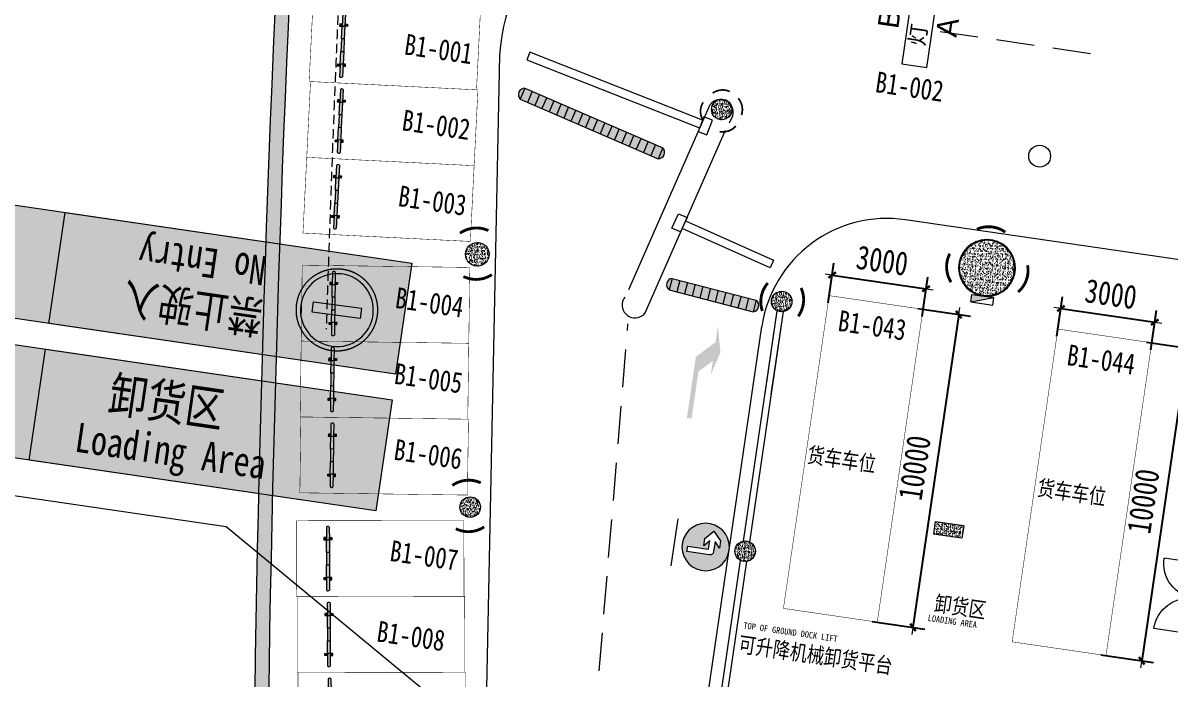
# Model space of a CAD drawing. Header units: inches. Extents: x -414268 to 632271, y -366004 to 318730.
# Drawn here: x 490944 to 527222, y 107159 to 127915 of the extents above; entities that cross this region are included whole.
import ezdxf
from ezdxf.enums import TextEntityAlignment as Align

# ---------------------------------------------------------------- set-up
doc = ezdxf.new("R2010")
doc.units = ezdxf.units.IN
doc.header["$LTSCALE"] = 1200
doc.header["$MEASUREMENT"] = 0
for name, pattern in [('DASHED', [19.049999999999997, 12.7, -6.35]), ('DASHEDX2', [1.5, 1, -0.5]), ('HIDDEN', [0.375, 0.25, -0.125])]:
    doc.linetypes.add(name, pattern=pattern)
doc.layers.get('0').update_dxf_attribs({"linetype": 'CONTINUOUS', "lineweight": 0})
doc.layers.get('DEFPOINTS').update_dxf_attribs({"linetype": 'CONTINUOUS', "lineweight": 0})
for name, color, linetype, lineweight in [('0--2012.9.12增加', 11, 'CONTINUOUS', 0), ('0--PAI--', 7, 'CONTINUOUS', 0), ('0--PAI--BLACK', 7, 'CONTINUOUS', 0), ('0--PAI--BLUE', 5, 'CONTINUOUS', 0), ('0--PAI--HUANG', 40, 'CONTINUOUS', 0), ('0--PAI--RED', 1, 'CONTINUOUS', 0), ('0--尺寸', 3, 'CONTINUOUS', 0), ('0--弧型立面标', 7, 'CONTINUOUS', 0), ('0--挡车架', 7, 'CONTINUOUS', 0), ('0--灯箱字(黄底黑字)', 7, 'CONTINUOUS', 0), ('0--灯箱编号', 3, 'CONTINUOUS', 0), ('0--路缘线', 1, 'CONTINUOUS', 0), ('0--转弯箭头', 7, 'CONTINUOUS', 0), ('0－－车位', 4, 'CONTINUOUS', 0), ('0－－车位号码', 7, 'CONTINUOUS', 0), ('7', 7, 'CONTINUOUS', 0), ('COL-GRID-UG-2$0$A-ANNO-DIM', 7, 'CONTINUOUS', 0), ('COL-GRID-UG-2$0$A-CORE-PAR', 7, 'CONTINUOUS', 0), ('COL-GRID-UG-2$0$A-MTRL-HTC', 7, 'CONTINUOUS', 0), ('COL-GRID-UG-2$0$STR-COMP-0', 7, 'CONTINUOUS', 0), ('COL-GRID-UG-2$0$STR-COMP-4', 7, 'CONTINUOUS', 0), ('COLUMN', 7, 'CONTINUOUS', 0), ('EN-TEXT', 7, 'CONTINUOUS', 0), ('HATCH', 7, 'CONTINUOUS', 0), ('HY消火栓', 7, 'CONTINUOUS', 0), ('PUB_TEXT', 7, 'CONTINUOUS', 0), ('WALL', 7, 'CONTINUOUS', 0), ('WINDOW', 7, 'CONTINUOUS', 0), ('WINDOW_TEXT', 7, 'CONTINUOUS', 0)]:
    doc.layers.add(name, color=color, linetype=linetype, lineweight=lineweight)
doc.layers.add('0--灯箱--字', color=7, linetype='CONTINUOUS', lineweight=0, true_color=0xf7f7f7)
doc.styles.add('-宋体', font='', dxfattribs={"width": 0.8})
doc.styles.add('-黑体', font='simhei.ttf', dxfattribs={"width": 0.8})
doc.styles.add('COL-GRID-UG-1_8A_200701112', font='romans.shx', dxfattribs={"width": 0.85})
doc.styles.add('SIMPLEX', font='SIMPLEX.SHX')
doc.styles.add('方正大黑', font='', dxfattribs={"width": 0.8})
doc.styles.get('-宋体').set_extended_font_data('SimSun')
doc.styles.get('方正大黑').set_extended_font_data('FZDaHei-B02S')
doc.dimstyles.new('DIMN150', dxfattribs={"dimscale": 1.5, "dimtxt": 250, "dimasz": 1, "dimexe": 250, "dimexo": 300, "dimgap": 150, "dimtad": 1, "dimdec": 0, "dimzin": 0, "dimdsep": 46, "dimtxsty": 'COL-GRID-UG-1_8A_200701112', "dimblk": '_DIMX', "dimcen": 0.09, "dimdle": 0.375, "dimclrd": 1, "dimclre": 1, "dimclrt": 7, "dimadec": 0, "dimazin": 0, "dimtfac": 1, "dimtdec": 0, "dimtix": 1, "dimtmove": 0, "dimatfit": 3, "dimldrblk": '_DIMX', "dimfxl": 250, "dimtolj": 1, "dimtzin": 0, "dimarcsym": 0})

# ---------------------------------------------------------------- blocks, each defined once
blk = doc.blocks.new('COL-GRID-UG-2$0$_8')
at = {"layer": 'COL-GRID-UG-2$0$STR-COMP-4'}
h = blk.add_hatch(dxfattribs=at)
h.set_pattern_fill('AR-CONC', color=251, scale=0.02, angle=8.320600316395613, style=0)
h.set_pattern_definition([(50.00000000000038, (-65.0903522020077, -5.269292141296299), (0.1434520365201508, -0.01255042699651813), [0.015, -0.165]), (355.0000000000004, (-65.0903522020077, -5.269292141296299), (-0.02775026672260095, 0.1504384267400022), [0.012, -0.132]), (100.4514000000003, (-65.07839786600769, -5.270338009296299), (0.1157018763428035, 0.1378879084121915), [0.012748038, -0.1402284224]), (46.18420000000039, (-65.0903522020077, -5.2292921412963), (0.2134482097251291, -0.0331038028658023), [0.0225, -0.2475000000000001]), (96.63560000000038, (-65.07256485300769, -5.2320508026963), (0.1869325411097395, 0.1948235741800896), [0.0191220576, -0.2103426]), (351.1842000000003, (-65.0903522020077, -5.2292921412963), (0.1869323890267243, 0.1948237201850661), [0.01800000000000001, -0.1980000000000001]), (21.00000000000039, (-65.07035220200768, -5.239292141296302), (0.1193814104236928, -0.08052377813306705), [0.015, -0.165]), (326.0000000000004, (-65.07035220200768, -5.239292141296302), (0.04866306638431545, 0.1450300090093709), [0.012, -0.132]), (71.45140000000038, (-65.06040375540769, -5.2460024624963), (0.1680445257162976, 0.06450609934199153), [0.012748038, -0.1402284224]), (37.50000000000041, (-65.0903522020077, -5.269292141296299), (0.002431971063457723, 0.06657877076626231), [0, -0.1304, 0, -0.134, 0, -0.1325]), (7.500000000000348, (-65.0903522020077, -5.269292141296299), (0.05261390748842924, 0.07888234237647238), [0, -0.07640000000000001, 0, -0.1274, 0, -0.05050000000000001]), (327.5000000000003, (-65.13495220200768, -5.269292141296299), (0.1067644872344819, -0.004510974346875299), [0, -0.05000000000000002, 0, -0.156, 0, -0.207]), (317.5000000000003, (-65.15495220200769, -5.269292141296301), (0.1166372338684771, 0.02002099646646426), [0, -0.06500000000000002, 0, -0.1036, 0, -0.147])])
h.paths.add_polyline_path([(0.4500000000000597, -0.2000000000000028), (-0.4500000000000455, -0.2000000000000135), (-0.4500000000000313, 0.1999999999999922), (0.4500000000000455, 0.2000000000000028)])
at = {"layer": 'COL-GRID-UG-2$0$STR-COMP-0'}
blk.add_lwpolyline([(0.4500000000000597, -0.2000000000000028), (-0.4500000000000455, -0.2000000000000135), (-0.4500000000000313, 0.1999999999999922), (0.4500000000000455, 0.2000000000000028)], close=True, dxfattribs=at)
blk = doc.blocks.new('COL-GRID-UG-2$0$_65')
at = {"layer": 'COL-GRID-UG-2$0$STR-COMP-4'}
h = blk.add_hatch(dxfattribs=at)
h.set_pattern_fill('AR-CONC', color=251, scale=0.02000000000000003, angle=-71.45922951694362, style=0)
h.set_pattern_definition([(330.220170166661, (9.780911265253447, -53.02194924296044), (0.01310157522271839, -0.1434027500651823), [0.01500000000000002, -0.1650000000000003]), (275.2201701666611, (9.780911265253447, -53.02194924296044), (0.1431276881705953, 0.05400242977981085), [0.01200000000000002, -0.1320000000000001]), (20.67157016666113, (9.78200306402368, -53.03389947159923), (0.1562291924156083, -0.08940044134511446), [0.01274803800000002, -0.1402284224000002]), (326.4043701666611, (9.820276593525996, -53.01485199490259), (0.005293820626032765, -0.2159351186403456), [0.02250000000000003, -0.2475000000000004]), (16.85577016666115, (9.820717733939517, -53.03284658832125), (0.2249000141792535, -0.1493987403033274), [0.01912205760000002, -0.2103426000000002]), (271.4043701666612, (9.820276593525996, -53.01485199490259), (0.2249001308833271, -0.1493985647275436), [0.01800000000000001, -0.1980000000000001]), (301.2201701666611, (9.813983885486785, -53.03630897105332), (-0.05806413691702267, -0.1317746409733485), [0.01500000000000002, -0.1650000000000003]), (246.2201701666611, (9.813983885486785, -53.03630897105332), (0.1513631941852344, -0.02215809082988847), [0.01200000000000002, -0.1320000000000001]), (351.6715701666611, (9.809145200398241, -53.0472901880612), (0.0932989364987837, -0.1539328032737996), [0.01274803800000002, -0.1402284224000002]), (317.7201701666611, (9.780911265253447, -53.02194924296044), (0.06595388672758523, 0.009419767806314105), [0, -0.1304000000000001, 0, -0.1340000000000001, 0, -0.1325000000000001]), (287.720170166661, (9.780911265253447, -53.02194924296044), (0.08696608138238515, -0.03778290471883278), [0, -0.0764000000000001, 0, -0.1274000000000002, 0, -0.05050000000000007]), (247.7201701666611, (9.772997833668946, -52.97805690193655), (0.01450395159196302, -0.1058708647939462), [0, -0.05000000000000007, 0, -0.1560000000000002, 0, -0.2070000000000003]), (237.7201701666611, (9.769449209640019, -52.95837423780027), (0.04039841199479828, -0.1112342255436634), [0, -0.06500000000000007, 0, -0.1036000000000001, 0, -0.1470000000000002])])
edge = h.paths.add_edge_path()
edge.add_arc((-3.552713678800501e-15, 0), 0.325, 0, 360)
at = {"layer": 'COL-GRID-UG-2$0$STR-COMP-0'}
blk.add_circle((-3.552713678800501e-15, 0), 0.325, dxfattribs=at)
blk = doc.blocks.new('COL-GRID-UG-2$0$COL_1_8')
at = {"layer": 'COL-GRID-UG-2$0$A-MTRL-HTC'}
h = blk.add_hatch(dxfattribs=at)
h.set_pattern_fill('STEEL', color=256, scale=0.5, style=0)
h.set_pattern_definition([(315, (21.45000000000017, -21.45000000000019), (-0.04419417382415922, -0.04419417382415921), []), (315, (21.45000000000017, -21.48125000000019), (-0.04419417382415922, -0.04419417382415921), [])])
edge = h.paths.add_edge_path(flags=16)
edge.add_arc((-8.881784197001252e-16, 0), 0.8749999999999984, 0, 360)
edge = h.paths.add_edge_path()
edge.add_arc((-8.881784197001252e-16, 0), 0.8999999999999985, 0, 360)
h = blk.add_hatch(dxfattribs=at)
h.set_pattern_fill('AR-CONC', color=256, scale=0.025, style=0)
h.set_pattern_definition([(310, (21.45000000000017, -21.45000000000019), (0.1793150456501884, 0.01568803374564876), [0.01875, -0.20625]), (5.000000000000026, (21.45000000000017, -21.45000000000019), (-0.03468783340325002, -0.188048033425003), [0.015, -0.165]), (259.5486, (21.46494292000016, -21.44869266500019), (0.1446273454285054, -0.1723598855152384), [0.01593504749999999, -0.1752855279999999]), (313.8158, (21.45000000000017, -21.5000000000002), (0.2668102621564111, 0.04137975358225449), [0.02812499999999999, -0.3093749999999999]), (263.3644, (21.47223418625017, -21.4965516732502), (0.2336656763871758, -0.2435294677251105), [0.02390257199999999, -0.26292825]), (8.815800000000026, (21.45000000000017, -21.5000000000002), (0.2336654862834068, -0.2435296502313312), [0.0225, -0.2475]), (339, (21.47500000000016, -21.48750000000018), (0.1492267630296154, 0.1006547226663347), [0.01874999999999999, -0.2062499999999999]), (34, (21.47500000000016, -21.48750000000018), (0.06082883298039541, -0.1812875112617133), [0.015, -0.165]), (288.5486, (21.48743555825017, -21.4791120985002), (0.2100556571453725, -0.08063262417748812), [0.01593504749999999, -0.1752855279999999]), (322.5, (21.45000000000017, -21.45000000000019), (0.003039963829322657, -0.08322346345782788), [0, -0.163, 0, -0.1675, 0, -0.165625]), (352.5, (21.45000000000017, -21.45000000000019), (0.06576738436053713, -0.09860292797059007), [0, -0.0955, 0, -0.15925, 0, -0.063125]), (32.50000000000005, (21.39425000000017, -21.45000000000019), (0.1334556090431022, 0.005638717933594935), [0, -0.06249999999999999, 0, -0.195, 0, -0.2587499999999999]), (42.50000000000004, (21.36925000000016, -21.45000000000019), (0.1457965423355966, -0.02502624558307943), [0, -0.08124999999999999, 0, -0.1295, 0, -0.18375])])
edge = h.paths.add_edge_path()
edge.add_arc((-8.881784197001252e-16, 0), 0.8749999999999984, 0, 360)
at = {"layer": 'COL-GRID-UG-2$0$A-CORE-PAR'}
for radius in [0.8999999999999985, 0.8749999999999984]:
    blk.add_circle((-8.881784197001252e-16, 0), radius, dxfattribs=at)
blk = doc.blocks.new('_DBLK1')
for p, q in [((-0.47, 0), (-0.47, -0.47)), ((0.4699999999999999, 0), (0.4699999999999999, -0.47))]:
    blk.add_line(p, q)
for centre, start, end in [((-0.47, 0), 270, 0), ((0.4699999999999999, 0), 180, 270)]:
    blk.add_arc(centre, 0.47, start, end)
at = {"layer": 'WINDOW_TEXT', "style": 'SIMPLEX', "flags": 9}
blk.add_attdef('A', text='', height=1, dxfattribs=at).set_placement((0, 1.5), align=Align.MIDDLE)
blk = doc.blocks.new('HY')
for p, q in [((0, 0), (0.2400000000000055, -1.77635683940025e-15)), ((0, 0), (0.2400000000000038, -0.6999999999999993)), ((1.77635683940025e-15, -1.77635683940025e-15), (0, -0.6999999999999993)), ((0.240000000000002, -1.77635683940025e-15), (0.2400000000000002, -0.6999999999999993)), ((0, -0.6999999999999993), (0.2400000000000038, -0.6999999999999993))]:
    blk.add_line(p, q)
blk.add_solid([(1.77635683940025e-15, -5.329070518200751e-15), (0.2400000000000055, -1.77635683940025e-15), (0.2400000000000002, -0.6999999999999993)])
blk = doc.blocks.new('A$C6F4820FC')
at = {"layer": '0--挡车架'}
h = blk.add_hatch(color=256, dxfattribs=at)
h.paths.add_polyline_path([(2017.784217856827, 79.3952663297232, 0.3952043560108401), (2017.78421785311, 169.3952663332057), (1617.474230922457, 169.3952663332057), (1617.474230922458, 79.39526633119387), (1684.499301437642, 79.39526633119385)])
h.paths.add_polyline_path([(818.9364171714836, 169.3952663332057), (818.9364171714836, 79.39526633119385), (1216.632018534735, 79.39526633119385), (1216.632018534736, 169.3952663332057)])
h.paths.add_polyline_path([(418.094204783764, 79.39526633119385), (418.0942047837638, 169.3952663332057), (351.0691342685791, 169.3952663332057), (17.78421785310638, 169.395266333202, 0.3952043560108128), (17.78421784939219, 79.39526632972411)])
h = blk.add_hatch(color=256, dxfattribs=at)
h.paths.add_polyline_path([(1617.474230922457, 169.3952663332057), (1684.499301437642, 169.3952663332057), (1684.499301437642, 248.7905199443812), (1617.474230922457, 248.7905199443812)])
h.paths.add_polyline_path([(1638.848788944474, 209.0928931387934, -1), (1663.124743415625, 209.0928931387934, -1)], flags=16)
h.paths.add_polyline_path([(1617.474230922457, 1.272001827601343e-05), (1684.499301437642, 1.272001827601343e-05), (1684.499301437642, 79.39526633119387), (1617.474230922457, 79.39526633119384)])
h.paths.add_polyline_path([(1638.848788944473, 39.69763952560606, -1), (1663.124743415624, 39.69763952560606, -1)], flags=16)
h.paths.add_polyline_path([(351.069134268579, 248.7905199443813), (351.0691342685791, 169.3952663332057), (418.0942047837639, 169.3952663332057), (418.0942047837638, 248.7905199443812)])
h.paths.add_polyline_path([(396.7196467617473, 209.0928931387934, 1), (372.4436922905957, 209.0928931387934, 1)], flags=16)
h.paths.add_polyline_path([(418.0942047837639, 79.39526633119387), (351.0691342685791, 79.39526633119387), (351.0691342685791, 1.272001827601343e-05), (418.0942047837639, 1.272001827601343e-05)])
h.paths.add_polyline_path([(372.4436922905957, 39.69763952560606, -1), (396.7196467617473, 39.69763952560606, -1)], flags=16)
h = blk.add_hatch(color=40, dxfattribs=at)
h.paths.add_polyline_path([(1216.632018534736, 169.3952663332056), (1216.632018534735, 79.39526633119385), (1617.474230922457, 79.39526633119385), (1617.474230922457, 169.3952663332056)])
h.paths.add_polyline_path([(818.9364171714836, 79.39526633119385), (818.9364171714836, 169.3952663332057), (418.0942047837639, 169.3952663332057), (418.0942047837639, 79.39526633119385)])
for p, q in [((17.78421785310638, 169.395266333202), (418.0942047837639, 169.3952663332057)), ((17.78421784939155, 79.39526632972411), (418.0942047837639, 79.39526633119385)), ((818.9364171714838, 169.3952663332057), (1216.632018534736, 169.3952663332057)), ((818.9364171714838, 79.39526633119385), (1216.632018534735, 79.39526633119385)), ((1617.474230922457, 169.3952663332057), (2017.78421785311, 169.3952663332057)), ((1617.474230922457, 79.39526633119385), (2017.784217856827, 79.3952663297232))]:
    blk.add_line(p, q, dxfattribs=at)
for points in [[(418.0942047837639, 169.3952663332057), (351.0691342685791, 169.3952663332057), (351.0691342685791, 248.7905199443812), (418.0942047837639, 248.7905199443812)], [(418.0942047837639, 79.39526633119385), (351.0691342685791, 79.39526633119385), (351.0691342685791, 1.272001827601343e-05), (418.0942047837639, 1.272001827601343e-05)], [(1617.474230922457, 169.3952663332057), (1684.499301437642, 169.3952663332057), (1684.499301437642, 248.7905199443812), (1617.474230922457, 248.7905199443812)], [(1617.474230922457, 79.39526633119385), (1684.499301437642, 79.39526633119385), (1684.499301437642, 1.272001827601343e-05), (1617.474230922457, 1.272001827601343e-05)]]:
    blk.add_lwpolyline(points, close=True, dxfattribs=at)
at = {"layer": '0--挡车架', "color": 0}
for points in [[(818.9364171714838, 169.3952663332057), (818.9364171714838, 79.39526633119385), (418.0942047837639, 79.39526633119385), (418.0942047837639, 169.3952663332057)], [(1617.474230922457, 169.3952663332057), (1617.474230922457, 79.39526633119385), (1216.632018534735, 79.39526633119385), (1216.632018534736, 169.3952663332057)]]:
    blk.add_lwpolyline(points, close=True, dxfattribs=at)
at = {"layer": '0--挡车架'}
for centre in [(384.5816695261715, 209.0928931387934), (384.5816695261715, 39.69763952560606), (1650.986766180049, 209.0928931387934), (1650.986766180049, 39.69763952560606)]:
    blk.add_circle(centre, 12.13797723557582, dxfattribs=at)
for centre, start, end in [((65.82469069586296, 124.3952663294804), 136.8717046789877, 223.1282953162828), ((1969.743745010358, 124.3952663294804), 316.871704683716, 43.12829532101674)]:
    blk.add_arc(centre, 65.82466886578737, start, end, dxfattribs=at)
blk = doc.blocks.new('A$C001A7B1A')
at = {"layer": '0－－车位', "const_width": 15}
blk.add_lwpolyline([(2407.499988817268, 5307.500045389108), (7.499988817267877, 5307.500045389108), (7.499988817267877, 7.500045389109687), (2407.499988817268, 7.500045389109687)], close=True, dxfattribs=at)
at = {"layer": '0--挡车架'}
blk.add_blockref('A$C6F4820FC', (189.7157709641579, 883.1047790596294), dxfattribs=at)
blk = doc.blocks.new('A$C34C01BB8')
at = {"layer": '0－－车位', "const_width": 15}
blk.add_lwpolyline([(3007.500323908927, 10007.50018078863), (7.500323908927385, 10007.50018078863), (7.500323908927385, 7.500180788625585), (3007.500323908927, 7.500180788625585)], close=True, dxfattribs=at)
blk = doc.blocks.new('A$C50091FAB')
at = {"layer": '0--PAI--BLUE'}
h = blk.add_hatch(color=256, dxfattribs=at)
edge = h.paths.add_edge_path()
edge.add_arc((299.9999944004085, 400.0000107713568), 300, 0, 360)
edge = h.paths.add_edge_path(flags=16)
edge.add_line((312.3871690364904, 573.9583468705459), (384.2358726081438, 506.9583468705459))
edge.add_line((384.2358726081438, 506.9583468705423), (253.9024450060242, 506.9583468705423))
edge.add_arc((253.9024450060242, 462.9583468705459), 44, 90, 180)
edge.add_line((209.9024450060242, 462.9583468705459), (209.9024450060242, 173.9583468705459))
edge.add_line((209.9024450060242, 173.9583468705459), (275.9024450060242, 173.9583468705459))
edge.add_line((275.9024450060242, 173.9583468705459), (275.9024450060242, 435.9583468705459))
edge.add_arc((280.9024450060242, 435.9583468705459), 5, 90, 180, ccw=False)
edge.add_line((280.9024450060242, 440.9583468705459), (384.2358726081438, 440.9583468705459))
edge.add_line((384.2358726081438, 440.9583468705459), (312.3871690364904, 373.9583468705459))
edge.add_line((312.3871690364904, 373.9583468705459), (404.3871690364904, 373.9583468705459))
edge.add_line((404.3871690364904, 373.9583468705459), (511.6240400389579, 473.9583468705459))
edge.add_line((511.6240400389652, 473.9583468705459), (404.3871690364977, 573.9583468705459))
edge.add_line((404.3871690364904, 573.9583468705459), (312.3871690364904, 573.9583468705459))
at = {"layer": '0--PAI--'}
blk.add_lwpolyline([(312.3871690364904, 573.9583468705459), (384.2358726081438, 506.9583468705423), (253.9024450060242, 506.9583468705459, 0.414213562373095), (209.9024450060242, 462.9583468705459), (209.9024450060242, 173.9583468705459), (275.9024450060242, 173.9583468705459), (275.9024450060242, 435.9583468705459, -0.414213562373095), (280.9024450060242, 440.9583468705459), (384.2358726081438, 440.9583468705459), (312.3871690364904, 373.9583468705459), (404.3871690364904, 373.9583468705459), (511.6240400389652, 473.9583468705459), (404.3871690364904, 573.9583468705459)], format="xyb", close=True, dxfattribs=at)
blk.add_circle((299.9999944004085, 400.0000107713568), 300, dxfattribs=at)
at = {"layer": '7'}
blk.add_line((599.9999944004085, 1.07713567558676e-05), (-5.599591531790793e-06, 1.07713567558676e-05), dxfattribs=at)
blk = doc.blocks.new('_DIMX')
blk.add_line((-150, 0), (150, 0))
at = {"const_width": 50}
blk.add_lwpolyline([(-70, -70), (70, 70)], dxfattribs=at)
blk = doc.blocks.new('*D280')
at = {"layer": '0--尺寸', "color": 0, "lineweight": -2}
for p, q in [((520538.427581558, 118688.0108958131), (519091.742026686, 108796.2410892858)), ((519248.4988836245, 118878.1807795557), (520909.6973330614, 118635.2281181431)), ((517801.3791928551, 108983.4425515585), (519462.5776422821, 108740.4898901474))]:
    blk.add_line(p, q, dxfattribs=at)
at = {"layer": 'DEFPOINTS', "color": 0}
for p in [(518803.2356633648, 118943.3011656405), (517356.1159725954, 109048.5629376434), (519091.5249587324, 108794.7568785515)]:
    blk.add_point(p, dxfattribs=at)
at = {"layer": '0--尺寸', "color": 0, "lineweight": -2, "xscale": 1.5, "yscale": 1.5, "zscale": 1.5}
for p, rotation in [((520538.6446495116, 118689.4951065473), 81.6793996836047), ((519091.5249587323, 108794.7568785516), 261.6793996836047)]:
    blk.add_blockref('_DIMX', p, dxfattribs=dict(at, rotation=rotation))
at = {"layer": '0--尺寸', "color": 7, "insert": (519143.0208424565, 113840.4163131197), "char_height": 750, "attachment_point": 5, "rotation": 81.67939968360471, "style": '-黑体'}
blk.add_mtext('\\A1;10000', dxfattribs=at)
blk = doc.blocks.new('*D281')
at = {"layer": '0--尺寸', "color": 0, "lineweight": -2}
for p, q in [((516408.5203352041, 119064.9621914215), (516590.7538418885, 120310.9910144006)), ((516537.9710642185, 119939.7212628972), (519503.4241111487, 119506.0194915706)), ((519376.9418036033, 118630.8262841907), (519559.1753102872, 119876.8551071669))]:
    blk.add_line(p, q, dxfattribs=at)
at = {"layer": 'DEFPOINTS', "color": 0}
for p in [(519504.9083218829, 119505.802423617), (516343.3999491191, 118619.6989711616), (519311.8214175182, 118185.5630639309)]:
    blk.add_point(p, dxfattribs=at)
at = {"layer": '0--尺寸', "color": 0, "lineweight": -2, "xscale": 1.5, "yscale": 1.5, "zscale": 1.5}
for p, rotation in [((516536.4868534843, 119939.9383308508), 171.6793996836047), ((519504.9083218829, 119505.802423617), 351.6793996836047)]:
    blk.add_blockref('_DIMX', p, dxfattribs=dict(at, rotation=rotation))
at = {"layer": '0--尺寸', "color": 7, "insert": (518118.987908254, 120394.9343388995), "char_height": 750, "attachment_point": 5, "rotation": 351.6793996836047, "style": '-黑体'}
blk.add_mtext('\\A1;3000', dxfattribs=at)
blk = doc.blocks.new('*D267')
at = {"layer": '0--尺寸', "color": 0, "lineweight": -2}
for p, q in [((527771.4733358598, 117630.1675558328), (526324.7877809878, 107738.3977493055)), ((526481.5446379265, 117820.3374395753), (528142.7430873632, 117577.3847781628)), ((525034.4249471572, 107925.5992115782), (526695.623396584, 107682.6465501671))]:
    blk.add_line(p, q, dxfattribs=at)
at = {"layer": 'DEFPOINTS', "color": 0}
for p in [(526036.2814176667, 117885.4578256602), (524589.1617268975, 107990.7195976631), (526324.5707130342, 107736.9135385712)]:
    blk.add_point(p, dxfattribs=at)
at = {"layer": '0--尺寸', "color": 0, "lineweight": -2, "xscale": 1.5, "yscale": 1.5, "zscale": 1.5}
for p, rotation in [((527771.6904038134, 117631.651766567), 81.6793996836047), ((526324.5707130341, 107736.9135385713), 261.6793996836047)]:
    blk.add_blockref('_DIMX', p, dxfattribs=dict(at, rotation=rotation))
at = {"layer": '0--尺寸', "color": 7, "insert": (526376.0665967583, 112782.5729731395), "char_height": 750, "attachment_point": 5, "rotation": 81.67939968360471, "style": '-黑体'}
blk.add_mtext('\\A1;10000', dxfattribs=at)
blk = doc.blocks.new('*D268')
at = {"layer": '0--尺寸', "color": 0, "lineweight": -2}
for p, q in [((523641.5660895064, 118007.1188514387), (523823.7995961908, 119253.1476744179)), ((523771.0168185207, 118881.8779229144), (526736.4698654509, 118448.1761515879)), ((526609.9875579054, 117572.9829442079), (526792.2210645893, 118819.0117671841))]:
    blk.add_line(p, q, dxfattribs=at)
at = {"layer": 'DEFPOINTS', "color": 0}
for p in [(526737.9540761851, 118447.9590836343), (523576.4457034213, 117561.8556311789), (526544.8671718203, 117127.7197239481)]:
    blk.add_point(p, dxfattribs=at)
at = {"layer": '0--尺寸', "color": 0, "lineweight": -2, "xscale": 1.5, "yscale": 1.5, "zscale": 1.5}
for p, rotation in [((523769.5326077865, 118882.094990868), 171.6793996836047), ((526737.9540761851, 118447.9590836343), 351.6793996836047)]:
    blk.add_blockref('_DIMX', p, dxfattribs=dict(at, rotation=rotation))
at = {"layer": '0--尺寸', "color": 7, "insert": (525352.0336625562, 119337.0909989167), "char_height": 750, "attachment_point": 5, "rotation": 351.6793996836047, "style": '-黑体'}
blk.add_mtext('\\A1;3000', dxfattribs=at)
blk = doc.blocks.new('A$C2EF872AD')
for p, q in [((2337.784203186864, 79517.89849708766), (3311.967951304745, 76631.93124172905)), ((3063.747282975586, 76548.14216179943), (2089.563534855726, 79434.10941715736)), ((3311.967951302766, 76631.9312417284), (3063.747282975353, 76548.14216179935))]:
    blk.add_line(p, q)
blk.add_lwpolyline([(1976.805022185086, 79396.0467848453), (1880.856415452668, 79680.28940104837), (2354.594109124737, 79840.20374560314), (2450.542715857388, 79555.96112939988), (1976.805022185319, 79396.04678484512)])
blk = doc.blocks.new('A$C64E23C6A')
at = {"layer": '0--PAI--BLACK'}
h = blk.add_hatch(color=256, dxfattribs=at)
h.paths.add_polyline_path([(2874.999797726574, 3.03355191135779e-05, 0.6578947368418399), (2874.999797726574, 380.0000303355046)])
h.paths.add_polyline_path([(2374.999797726574, 3.033549364772625e-05), (2624.999797726632, 3.033549364772625e-05), (2624.999797726574, 380.0000303354973), (2374.999797726516, 380.0000303354936)])
h.paths.add_polyline_path([(1874.999797726574, 3.033549364772625e-05), (2124.999797726516, 3.033549364772625e-05), (2124.999797726574, 380.0000303355009), (1874.999797726516, 380.0000303355082)])
h.paths.add_polyline_path([(1624.999797726632, 380.0000303355046), (1374.999797726574, 380.0000303355118), (1374.999797726632, 3.033549000974745e-05), (1624.999797726574, 3.033548637176864e-05)])
h.paths.add_polyline_path([(1124.999797726574, 380.0000303355082), (874.9997977265739, 380.0000303355118), (874.9997977266321, 3.033549364772625e-05), (1124.999797726574, 3.033549000974745e-05)])
h.paths.add_polyline_path([(374.9997977266321, 3.033549364772625e-05), (624.9997977265739, 3.033549364772625e-05), (624.9997977265157, 380.0000303355082), (374.9997977265157, 380.0000303355118)])
h.paths.add_polyline_path([(124.9997977265739, 3.03355191135779e-05), (124.9997977265739, 380.0000303355155, 0.6578947368418875)])
at = {"layer": '0--PAI--HUANG'}
h = blk.add_hatch(color=40, dxfattribs=at)
h.paths.add_polyline_path([(2874.999797726574, 380.0000303354973), (2624.999797726632, 380.0000303354973), (2624.999797726516, 3.033549728570506e-05), (2874.999797726516, 3.033549364772625e-05)])
h.paths.add_polyline_path([(2374.999797726632, 380.0000303355009), (2124.999797726574, 380.0000303355046), (2124.999797726516, 3.033549728570506e-05), (2374.999797726574, 3.033549728570506e-05)])
h.paths.add_polyline_path([(1874.999797726574, 380.0000303355009), (1624.999797726574, 380.0000303355009), (1624.999797726574, 3.033549000974745e-05), (1874.999797726516, 3.033549000974745e-05)])
h.paths.add_polyline_path([(1374.999797726574, 380.0000303355046), (1124.999797726574, 380.0000303355118), (1124.999797726574, 3.033549000974745e-05), (1374.999797726574, 3.033549000974745e-05)])
h.paths.add_polyline_path([(874.9997977265157, 380.0000303355082), (624.9997977265739, 380.0000303355118), (624.9997977266321, 3.033549364772625e-05), (874.9997977266321, 3.033549728570506e-05)])
h.paths.add_polyline_path([(374.9997977264575, 380.0000303355155), (124.9997977265157, 380.0000303355155), (124.9997977266903, 3.033549000974745e-05), (374.9997977265157, 3.033549000974745e-05)])
for p, q in [((124.9997977265739, 380.0000303355191), (2874.999797726574, 380.0000303354973)), ((124.9997977265739, 380.0000303355155), (124.9997977265739, 3.03355191135779e-05)), ((374.9997977265739, 380.0000303355155), (374.9997977265739, 3.03355191135779e-05)), ((624.9997977265739, 380.0000303355155), (624.9997977265739, 3.03355191135779e-05)), ((874.9997977265739, 380.0000303355118), (874.9997977265739, 3.03355191135779e-05)), ((1124.999797726574, 380.0000303355082), (1124.999797726574, 3.033551183762029e-05)), ((1374.999797726574, 380.0000303355082), (1374.999797726574, 3.033551183762029e-05)), ((1624.999797726574, 380.0000303355082), (1624.999797726574, 3.033551183762029e-05)), ((1874.999797726574, 380.0000303355046), (1874.999797726574, 3.033551183762029e-05)), ((2124.999797726574, 380.0000303355046), (2124.999797726574, 3.033551183762029e-05)), ((2374.999797726574, 380.0000303355046), (2374.999797726574, 3.033551183762029e-05)), ((2624.999797726574, 380.0000303354973), (2624.999797726574, 3.033551183762029e-05)), ((2874.999797726574, 380.0000303354973), (2874.999797726574, 3.033551183762029e-05)), ((124.9997977266903, 3.033549000974745e-05), (2874.999797726574, 3.033549364772625e-05))]:
    blk.add_line(p, q)
for centre, start, end in [((206.8997977266554, 190.0000303355228), 113.3185853070667, 246.6814146929501), ((2793.099797726492, 190.0000303355118), 293.3185853070499, 66.68141469293329)]:
    blk.add_arc(centre, 206.9000000000259, start, end)
blk = doc.blocks.new('A$C0C710915')
at = {"layer": '0--PAI--BLACK'}
h = blk.add_hatch(color=256, dxfattribs=at)
h.paths.add_polyline_path([(4874.999797726632, 380.0000303354063), (4874.999797726632, 3.033543907804415e-05, 0.6578947368417601)])
h.paths.add_polyline_path([(4624.999797726574, 380.0000303354209), (4374.99979772669, 380.0000303354245), (4374.999797726574, 3.033544271602295e-05), (4624.999797726632, 3.033544271602295e-05)])
h.paths.add_polyline_path([(4124.999797726574, 380.0000303354245), (3874.999797726574, 380.0000303354318), (3874.999797726632, 3.033543907804415e-05), (4124.999797726632, 3.033544635400176e-05)])
h.paths.add_polyline_path([(3624.999797726632, 380.0000303354282), (3374.999797726574, 380.0000303354282), (3374.999797726574, 3.033543544006534e-05), (3624.999797726632, 3.033543907804415e-05)])
h.paths.add_polyline_path([(3124.999797726574, 380.0000303354318), (2874.999797726574, 380.0000303354318), (2874.999797726574, 3.033543544006534e-05), (3124.999797726574, 3.033543907804415e-05)])
h.paths.add_polyline_path([(2374.999797726574, 3.033543544006534e-05), (2624.999797726632, 3.033543907804415e-05), (2624.999797726632, 380.0000303354354), (2374.999797726574, 380.0000303354391)])
h.paths.add_polyline_path([(2124.999797726632, 380.0000303354391), (1874.999797726574, 380.0000303354391), (1874.999797726574, 3.033543544006534e-05), (2124.999797726574, 3.033543907804415e-05)])
h.paths.add_polyline_path([(1624.999797726574, 380.0000303354464), (1374.999797726574, 380.00003033545), (1374.999797726574, 3.033543180208653e-05), (1624.999797726574, 3.033543907804415e-05)])
h.paths.add_polyline_path([(1124.999797726574, 380.0000303354464), (874.9997977265739, 380.0000303354464), (874.9997977265157, 3.033543544006534e-05), (1124.999797726574, 3.033543907804415e-05)])
h.paths.add_polyline_path([(624.9997977265157, 380.00003033545), (374.9997977265157, 380.0000303354536), (374.9997977265739, 3.033542452612892e-05), (624.9997977265157, 3.033542088815011e-05)])
h.paths.add_polyline_path([(124.9997977265739, 380.0000303354573, 0.6578947368418399), (124.9997977265739, 3.033547181985341e-05)])
at = {"layer": '0--PAI--HUANG'}
h = blk.add_hatch(color=40, dxfattribs=at)
h.paths.add_polyline_path([(4624.999797726632, 3.033543907804415e-05), (4874.999797726632, 3.033544271602295e-05), (4874.999797726632, 380.0000303354173), (4624.999797726632, 380.0000303354173)])
h.paths.add_polyline_path([(4374.99979772669, 380.0000303354209), (4124.99979772669, 380.0000303354282), (4124.999797726632, 3.033543907804415e-05), (4374.99979772669, 3.033544271602295e-05)])
h.paths.add_polyline_path([(3624.999797726574, 3.033543907804415e-05), (3874.999797726632, 3.033543907804415e-05), (3874.999797726574, 380.0000303354282), (3624.999797726516, 380.0000303354282)])
h.paths.add_polyline_path([(3124.999797726632, 3.033543907804415e-05), (3374.999797726574, 3.033543544006534e-05), (3374.999797726574, 380.0000303354318), (3124.999797726574, 380.0000303354354)])
h.paths.add_polyline_path([(2874.999797726574, 380.0000303354354), (2624.999797726632, 380.0000303354427), (2624.999797726574, 3.033543907804415e-05), (2874.999797726516, 3.033543907804415e-05)])
h.paths.add_polyline_path([(2374.999797726516, 380.0000303354464), (2124.999797726574, 380.00003033545), (2124.999797726574, 3.033543180208653e-05), (2374.999797726574, 3.033543180208653e-05)])
h.paths.add_polyline_path([(1874.999797726574, 380.0000303354427), (1624.999797726574, 380.0000303354427), (1624.999797726632, 3.033543180208653e-05), (1874.999797726574, 3.033543180208653e-05)])
h.paths.add_polyline_path([(1374.999797726574, 380.0000303354464), (1124.999797726574, 380.00003033545), (1124.999797726574, 3.033543180208653e-05), (1374.999797726574, 3.033543544006534e-05)])
h.paths.add_polyline_path([(874.9997977265157, 380.0000303354464), (624.9997977265739, 380.00003033545), (624.9997977266321, 3.033542816410773e-05), (874.9997977266321, 3.033542816410773e-05)])
h.paths.add_polyline_path([(374.9997977265739, 380.00003033545), (124.9997977265157, 380.0000303354573), (124.9997977266321, 3.033542816410773e-05), (374.9997977265739, 3.033543180208653e-05)])
for p, q in [((124.9997977265739, 380.0000303354609), (4874.999797726632, 380.0000303354245)), ((124.9997977265739, 380.0000303354573), (124.9997977265739, 3.033546090591699e-05)), ((374.9997977265739, 380.0000303354573), (374.9997977265739, 3.033546090591699e-05)), ((624.9997977265739, 380.0000303354573), (624.9997977265739, 3.033546090591699e-05)), ((874.9997977265739, 380.0000303354536), (874.9997977265739, 3.033546090591699e-05)), ((1124.999797726574, 380.00003033545), (1124.999797726574, 3.033545362995937e-05)), ((1374.999797726574, 380.00003033545), (1374.999797726574, 3.033545362995937e-05)), ((1624.999797726574, 380.00003033545), (1624.999797726574, 3.033545362995937e-05)), ((1874.999797726574, 380.0000303354464), (1874.999797726574, 3.033545362995937e-05)), ((2124.999797726574, 380.0000303354464), (2124.999797726574, 3.033545362995937e-05)), ((2374.999797726574, 380.0000303354464), (2374.999797726574, 3.033545362995937e-05)), ((2624.999797726574, 380.0000303354391), (2624.999797726574, 3.033545362995937e-05)), ((2874.999797726574, 380.0000303354391), (2874.999797726574, 3.033545362995937e-05)), ((3124.999797726574, 380.0000303354391), (3124.999797726574, 3.033544635400176e-05)), ((3374.999797726574, 380.0000303354391), (3374.999797726574, 3.033544635400176e-05)), ((3624.999797726574, 380.0000303354318), (3624.999797726574, 3.033544635400176e-05)), ((3874.999797726574, 380.0000303354318), (3874.999797726574, 3.033544635400176e-05)), ((4124.999797726632, 380.0000303354318), (4124.999797726632, 3.033543907804415e-05)), ((4374.999797726632, 380.0000303354318), (4374.999797726632, 3.033543907804415e-05)), ((4624.999797726632, 380.0000303354245), (4624.999797726632, 3.033543907804415e-05)), ((4874.999797726632, 380.0000303354245), (4874.999797726632, 3.033543907804415e-05)), ((124.9997977266903, 3.033543180208653e-05), (4874.999797726632, 3.033544271602295e-05))]:
    blk.add_line(p, q)
for centre, start, end in [((206.8997977266554, 190.0000303354645), 113.3185853070667, 246.6814146929501), ((4793.099797726551, 190.0000303354318), 293.3185853070499, 66.68141469293329)]:
    blk.add_arc(centre, 206.9000000000259, start, end)
blk = doc.blocks.new('A$C7C86658F')
at = {"lineweight": 0, "ltscale": 5}
blk.add_lwpolyline([(-6107.229106128681, 112213.2378042227), (-3107.229106128798, 112213.2378042257), (-3107.229106129613, 113013.2378042257), (-6107.229106129613, 113013.2378042227)], close=True, dxfattribs=at)
at = {"layer": 'PUB_TEXT', "style": '-宋体'}
blk.add_text('灯 箱', height=500, dxfattribs=at).set_placement((-5467.208946702653, 112391.5051336742))
blk = doc.blocks.new('A$C05C00BD5')
blk.add_blockref('A$C7C86658F', (15917.71773816738, -1755.687899066339))
at = {"color": 1, "style": '方正大黑'}
for s, p in [('B', (10869.16250029986, 111530.6753273577)), ('A', (10869.16250029975, 109671.1952866547))]:
    blk.add_text(s, height=661.5104015238736, dxfattribs=at).set_placement(p)
blk = doc.blocks.new('A$C27BC456A')
blk.add_hatch(color=250).paths.add_polyline_path([(14884.73986124818, 112855.557986891), (14884.7398612483, 114955.557986891), (8329.665222129555, 114955.557986891), (8329.665222129554, 112855.5579868909)])
at = {"color": 250}
blk.add_lwpolyline([(8329.665222129552, 114955.557986891), (14884.73986124829, 114955.557986891), (14884.73986124818, 112855.557986891), (8329.665222129552, 112855.5579868909), (8329.665222129552, 114955.557986891)], dxfattribs=at)
blk = doc.blocks.new('A$C36DA1677')
at = {"layer": '0--PAI--RED'}
h = blk.add_hatch(color=256, dxfattribs=at)
edge = h.paths.add_edge_path()
edge.add_arc((119.9999975206229, 119.9999862235272), 120, 0, 360)
h.paths.add_polyline_path([(199.9999975206229, 102.9999862235272), (199.9999975206229, 136.9999862235272), (39.99999752062286, 136.9999862235272), (39.99999752062286, 102.9999862235272)], flags=16)
at = {"layer": '0--PAI--'}
blk.add_lwpolyline([(199.9999975206229, 102.9999862235272), (199.9999975206229, 136.9999862235272), (39.99999752062286, 136.9999862235272), (39.99999752062286, 102.9999862235272)], close=True, dxfattribs=at)
blk.add_circle((119.9999975206229, 119.9999862235272), 120, dxfattribs=at)
blk = doc.blocks.new('A$C443C2777')
at = {"layer": '0--PAI--', "xscale": 9, "yscale": 9, "zscale": 9}
blk.add_blockref('A$C36DA1677', (-1.10760738607496e-05, 0.0002598084975033998), dxfattribs=at)
blk = doc.blocks.new('A$C01A83D55')
at = {"linetype": 'DASHED', "lineweight": 15, "ltscale": 20, "true_color": 0xeff0f0}
h = blk.add_hatch(color=7, dxfattribs=at)
h.paths.add_polyline_path([(0.001749272341839969, 1675.198503647465, 1), (3350.398756567272, 1675.198503647465, 1)])
h.paths.add_polyline_path([(3168.192252922146, 1684.934839963926, -1), (182.2082529173179, 1684.934839963926, -1)], flags=16)
h.paths.add_polyline_path([(2670.528252921341, 1896.442039964268), (2670.528252921341, 1473.427639963584), (679.8722529181225, 1473.427639963584), (679.8722529181225, 1896.442039964268)], flags=0)
at = {"true_color": 0xeff0f0}
blk.add_hatch(color=7, dxfattribs=at).paths.add_polyline_path([(2670.528252921341, 1473.427639963584), (2670.528252921341, 1896.442039964268), (679.8722529181226, 1896.442039964268), (679.8722529181229, 1473.427639963584)])
at = {"linetype": 'DASHED', "lineweight": 15, "ltscale": 20}
blk.add_circle((1675.200252919807, 1675.198503647465), 1675.198503647465, dxfattribs=at)
at = {"xscale": 1.382400000002235, "yscale": 1.382400000002235, "zscale": 1.382400000002235}
blk.add_blockref('A$C443C2777', (182.208299076301, 191.9426522036083), dxfattribs=at)

msp = doc.modelspace()

# ---------------------------------------------------------------- hatches: boundary and pattern name
at = {"lineweight": 0, "ltscale": 5}
for points in [[(491763.3237138345, 118407.0079148474), (485910.5860521804, 119262.9792120031), (486424.1688304742, 122774.6218089951), (492276.9064921277, 121918.6505118393)], [(485804.5652492904, 118451.2835073685), (491657.3029113989, 117595.3122101509), (491143.7201330681, 114083.669612886), (485290.9824709595, 114939.6409101035)]]:
    msp.add_hatch(color=152, dxfattribs=at).paths.add_polyline_path(points)
msp.add_hatch(color=250).paths.add_polyline_path([(491143.7201274128, 114083.6696079786), (502105.186477547, 112480.5393959472), (502618.7692557792, 115992.1819931116), (491657.3029055982, 117595.3122051497)])
at = {"layer": '0--灯箱--字', "true_color": 0xf7f7f7}
msp.add_hatch(color=7, dxfattribs=at).paths.add_polyline_path([(501618.7864617869, 114316.242638278), (500990.4363179899, 113881.4865270434), (500516.0619744547, 113950.8644567684), (500937.0565710484, 114242.1510513531), (499841.3529958922, 114402.3992744551), (499891.1241193798, 114742.7113034366), (500986.8276945357, 114582.4630803348), (500666.8835607726, 114982.1130293918), (501141.2579043086, 114912.7350996667)])
at = {"layer": '0--转弯箭头'}
msp.add_hatch(color=256, dxfattribs=at).paths.add_polyline_path([(513002.4119625724, 117491.4729907246), (512920.2867732749, 118311.9944427798), (512847.9307887359, 117817.25753138), (512224.1286032033, 117352.6385118332), (512137.3014217563, 116758.9542181534), (511941.9402635014, 115423.164557374), (512090.3613369211, 115401.4577620123), (512307.4292905381, 116885.6684962117), (512761.103607289, 117223.5732377003), (512695.983221204, 116778.3100174405)])
at = {"layer": 'HATCH'}
h = msp.add_hatch(color=256, dxfattribs=at)
edge = h.paths.add_edge_path()
edge.add_line((588533.53552742, 63914.13783982136), (587631.6445157949, 52530.29374800178))
edge.add_line((587631.6445157954, 52530.29374800176), (582231.3418163301, 48246.89163677944))
edge.add_line((582231.3418163296, 48246.89163677946), (507277.6579185803, 59208.83030561862))
edge.add_arc((508659.6392817967, 68658.3079373041), 9550.000000000055, 182.0416388168132, 261.6795084696295, ccw=False)
edge.add_arc((1254366.282031745, 95241.56315285432), 755730.3176841735, 176.5958657650797, 182.0416388168121, ccw=False)
edge.add_arc((515953.475660032, 223648.259064918), 85048.17231164378, 259.1673376933245, 271.7996835682901)
edge.add_line((518624.4338403405, 138642.0381399169), (593585.3319958571, 127678.8972608814))
edge.add_line((593585.331995857, 127678.8972608814), (588969.1150528588, 69412.1074872252))
edge.add_line((588969.1150528588, 69412.10748722519), (589418.9188329484, 69391.83290261228))
edge.add_line((589418.9188329482, 69391.83290261232), (594067.1895815647, 128063.2120568104))
edge.add_line((594067.1895815649, 128063.2120568104), (518650.0750429698, 139093.0752484393))
edge.add_arc((515953.475660032, 223648.2590649184), 84598.17231164408, 258.8202296071572, 271.82663448985005, ccw=False)
edge.add_arc((1254366.282031695, 95241.56315285833), 756180.3176841233, 176.5569181426755, 182.0416388168125)
edge.add_arc((508659.6392817969, 68658.307937304), 9999.999999999996, 182.0416388168119, 261.6795084696291)
edge.add_line((507212.5383779053, 58763.56696171717), (582358.6336102386, 47773.48823172005))
edge.add_line((582358.6336102388, 47773.48823172004), (588064.7673354682, 52299.46883054531))
edge.add_line((588064.7673354682, 52299.4688305453), (588984.4407651857, 63907.76606862258))
edge.add_line((588984.4407651857, 63907.7660686226), (588533.5355274202, 63914.13783982133))

# ---------------------------------------------------------------- linework, layer by layer
for p, q in [((506978.5847821711, 126991.8887115909), (506882.7063318825, 126748.0825737056)), ((512433.0060117713, 124837.8999966312), (506978.5847821718, 126991.8887115928)), ((506882.7063318825, 126748.0825737059), (512337.1275614813, 124594.0938587423)), ((510101.737956993, 119486.8179182156), (512678.510832569, 125334.1808614612)), ((513284.4944541675, 124756.7623278923), (513394.3980964881, 124977.1018430934)), ((510623.9517181381, 118741.4539912912), (513167.5595002756, 124522.3261390037)), ((509908.0644542189, 119098.5330096591), (509984.803003101, 119252.3817293271))]:
    msp.add_line(p, q)
msp.add_lwpolyline([(512293.5731245179, 124483.3407225383), (512572.7605706956, 124373.5483280084), (512755.7478949129, 124838.8607383048), (512476.560448735, 124948.653132835), (512293.5731245177, 124483.3407225386)])
at = {"color": 250}
for points in [[(502724.7900685863, 116803.8776971045), (474631.6492918536, 120912.5399225653), (475145.2320700361, 124424.1825196569), (503238.3728467696, 120315.5202941961), (502724.7900685863, 116803.8776971045)], [(474525.6284784711, 120100.844219009), (502618.7692557794, 115992.1819931116), (502105.1864775424, 112480.539395948), (474012.0457002344, 116589.2016218453), (474525.6284784712, 120100.8442190089)], [(491657.3029065974, 117595.3122048656), (502618.7692567788, 115992.1819928273), (502105.1864785462, 112480.539395663), (491143.7201284121, 114083.6696076945), (491657.3029065974, 117595.3122048656)], [(491657.3029055982, 117595.3122051497), (502618.7692557792, 115992.1819931116), (502105.186477547, 112480.5393959472), (491143.7201274128, 114083.6696079786), (491657.3029055982, 117595.3122051497)]]:
    msp.add_lwpolyline(points, dxfattribs=at)
at = {"color": 6}
msp.add_lwpolyline([(506601.2560850824, 104338.1337672045), (497373.1645918947, 111969.8161666004), (473839.8200105033, 115411.6016437816)], dxfattribs=at)
at = {"linetype": 'HIDDEN'}
msp.add_arc((1254366.282031643, 95241.5631528558), 754180.3176840724, 176.5757206166289, 178.2537011354961, dxfattribs=at)
for centre, start, end in [((513001.2036571513, 125084.9690283759), 344.6591520298007, 142.3215175545296), ((510301.2588935559, 118990.6658243763), 164.6591520298007, 322.3215175545296)]:
    msp.add_arc(centre, 407.7219601473873, start, end)
at = {"layer": '0--2012.9.12增加'}
msp.add_circle((523096.9494993718, 123700.7609163543), 344.579147424971, dxfattribs=at)
at = {"layer": '0--弧型立面标'}
for points, const_width in [([(513294.4298940817, 125745.2618515819, 0.2679491924311205), (512756.6999804904, 125695.7993402315, 0.2679491924311205)], 53.99999999999999), ([(513563.2967165041, 125531.468556905, -0.2679491924311205), (513667.1982023519, 125001.558676606, -0.2679491924311205)], 53.99999999999999), ([(512457.1979543177, 125407.256359349, 0.2679491924311205), (512431.855741166, 124867.8513424715, 0.2679491924311205)], 53.99999999999998), ([(513487.4769798816, 124652.9852378065, -0.2679491924311205), (512977.0162868435, 124476.8322336789, -0.2679491924311205)], 53.99999999999998), ([(505662.8904097197, 121346.2450263674, 0.2679491924311205), (504766.6738870674, 121263.8075074502, 0.2679491924311205)], 89.99999999999999), ([(521113.7918524246, 121389.3638111453, -0.2679491924311205), (522009.0281319076, 121296.886765899, -0.2679491924311205)], 89.99999999999991), ([(520297.1947284456, 119713.305826741, -0.2679491924311205), (520253.7762413446, 120612.2579027594, -0.2679491924311205)], 89.99999999999991), ([(522416.6128429843, 119403.3378805749, 0.2679491924311205), (522715.6523965796, 120252.2049758175, 0.2679491924311205)], 89.99999999999993), ([(505772.3286888016, 119951.9892745299, -0.2679491924311205), (504874.2256169256, 119893.5866009006, -0.2679491924311205)], 89.99999999999999), ([(514327.6200790146, 118802.4079403916, -0.2679491924311205), (514499.185333588, 119685.904043056, -0.2679491924311205)], 89.99999999999991), ([(515464.6225534196, 118636.1196939253, 0.2679491924311205), (515553.2563109954, 119531.7446472501, 0.2679491924311205)], 89.9999999999999), ([(505420.9052060008, 113366.9849409814, 0.2679491924311205), (504524.6886833486, 113284.5474220642, 0.2679491924311205)], 89.99999999999999), ([(505530.3434850824, 111972.7291891439, -0.2679491924311205), (504632.2404132066, 111914.3265155146, -0.2679491924311205)], 89.99999999999999)]:
    msp.add_lwpolyline(points, format="xyb", dxfattribs=dict(at, const_width=const_width))
at = {"layer": '0--路缘线', "linetype": 'DASHEDX2'}
for p, q in [((524704.551678184, 126942.3982203066), (519724.8442513383, 127670.6875904407)), ((508278.0900126363, 96658.11735670139), (510078.6353654425, 118394.6655113083))]:
    msp.add_line(p, q, dxfattribs=at)
at = {"layer": '0--路缘线'}
for p, q in [((506014.9920724187, 126890.7500319822), (505285.1957837779, 90956.8579215879)), ((528035.7468176826, 120344.2596204851), (518849.8257310602, 121687.7137853244)), ((511174.6714778053, 96849.65621173958), (514313.0825635503, 118308.6663704379))]:
    msp.add_line(p, q, dxfattribs=at)
msp.add_lwpolyline([(535993.5789700397, 131402.3082711456), (520733.390559701, 133634.1327645796), (515304.3363393291, 132986.2934965708), (512280.2693638709, 132999.6784652848, 0.378982944315647), (506014.9920724094, 126890.7500319126)], format="xyb", dxfattribs=at)
msp.add_arc((518270.9778547485, 117729.8184941261), 4000, 81.67939968390236, 171.6793996841437, dxfattribs=at)
at = {"layer": 'COLUMN'}
for points in [[(589418.9188329482, 69391.83290261232), (594067.1895815649, 128063.2120568104), (518650.0750429698, 139093.0752484393, -0.0568121518568378), (499550.9060648663, 140655.4493212642, 0.02393617834455015), (498665.9872773551, 68302.0501456478, 0.3621818479760388), (507212.5383779053, 58763.56696171717), (582358.6336102388, 47773.48823172004), (588064.7673354682, 52299.4688305453), (588984.4407651857, 63907.7660686226)], [(588533.53552742, 63914.13783982136), (587631.6445157954, 52530.29374800176), (582231.3418163296, 48246.89163677946), (507277.6579185805, 59208.83030561863, -0.3621818479760353), (499115.7016175549, 68318.08174627219, -0.02376614060674694), (499969.4157191485, 140115.6220817765, 0.05517489396830241), (518624.4338403405, 138642.0381399169), (593585.331995857, 127678.8972608814), (588969.1150528588, 69412.10748722519)]]:
    msp.add_lwpolyline(points, format="xyb", dxfattribs=at)
at = {"layer": 'WALL'}
for p, q in [((513729.2892727524, 111523.3125187304), (514795.1544079852, 118811.2076161645)), ((513927.1840373512, 111494.3701249234), (514993.0491724676, 118782.2652223576)), ((514412.52820426, 116194.9857864949), (514795.1544079852, 118811.2076161645)), ((514610.4229687837, 116166.0433926861), (514993.0491724676, 118782.2652223576)), ((512809.2846492739, 105232.7444500061), (513639.7898626315, 110911.3567559471)), ((513007.1794138724, 105203.8020561993), (513837.6846272303, 110882.4143621401))]:
    msp.add_line(p, q, dxfattribs=at)

# ---------------------------------------------------------------- block references
for name, p, rotation in [('A$C05C00BD5', (627406.3822268054, 100814.3083615296), 81.6793996840018), ('A$C001A7B1A', (500106.8922882277, 128467.0962721125), 267.1490599550702), ('A$C001A7B1A', (500031.7486326784, 126067.975035275), 267.1490599550702), ('A$C0C710915', (506554.0310841713, 125550.5748856719), 336.6588457214218), ('A$C001A7B1A', (499912.3780075455, 123670.9454872982), 267.1490599550702), ('A$C2EF872AD', (568797.0390022704, 66053.18715138586), 47.34737590907507), ('A$C001A7B1A', (499769.2864058141, 120259.2546667728), 269.2256802589325), ('A$C64E23C6A', (511258.5997792746, 119497.7696040274), 345.4745531926434), ('A$C34C01BB8', (514985.6224799092, 109387.671049948), 351.6793996836047), ('A$C34C01BB8', (522218.6682342208, 108329.8277099639), 351.6793996836047), ('A$C001A7B1A', (499736.8527635295, 117859.4738311824), 269.2256802589325), ('A$C001A7B1A', (499726.2354284428, 115458.2056618744), 269.2256802589325), ('A$C001A7B1A', (499580.4397088426, 112174.0128144842), 270.1100696734152), ('A$C001A7B1A', (499606.8666009756, 109772.5299094112), 270.1100696734152), ('A$C001A7B1A', (499633.2876389931, 107374.0943077941), 270.1100696734152)]:
    msp.add_blockref(name, p, dxfattribs=dict(rotation=rotation))
at = {"xscale": 1.689999999944121, "yscale": 1.690000000002327, "zscale": 1.68999999998348, "rotation": 171.6793996826179}
msp.add_blockref('A$C27BC456A', (544767.6481885705, 306996.6689319062), dxfattribs=at)
at = {"linetype": 'DASHED', "lineweight": 15, "ltscale": 20, "xscale": -0.7722624006963119, "yscale": 0.7722624001034998, "zscale": 0.7722623999943102, "rotation": 172.7000547093882}
msp.add_blockref('A$C01A83D55', (499754.3019562492, 120284.327839197), dxfattribs=at)
at = {"layer": '7', "xscale": -2.500000000021929, "yscale": 2.5, "zscale": 2.5, "rotation": 261.6793996827272}
msp.add_blockref('A$C50091FAB', (511437.3156507108, 110738.4836083063), dxfattribs=at)
at = {"layer": 'COL-GRID-UG-2$0$A-ANNO-DIM', "yscale": 999.9999999999962, "zscale": 1000}
for name, p, xscale, rotation in [('COL-GRID-UG-2$0$COL_1_8', (521432.2731716151, 120165.682651778), -1000.000000000049, 171.6793996836047), ('COL-GRID-UG-2$0$COL_1_8', (521432.2731716151, 120165.682651778), -1000.000000000049, 171.6793996836047), ('COL-GRID-UG-2$0$_8', (520220.3888849554, 111879.3758204236), 1000.000000000049, 351.6793996836047)]:
    msp.add_blockref(name, p, dxfattribs=dict(at, xscale=xscale, rotation=rotation))
at = {"layer": 'COL-GRID-UG-2$0$STR-COMP-4', "rotation": 351.6793996836047}
for p, xscale, yscale, zscale in [((513044.3718984879, 125178.3382510797), 1000.000000000049, 999.9999999999962, 1000), ((513044.3718984879, 125178.3382510797), 1000.000000000049, 999.9999999999962, 1000), ((505314.9594372397, 120596.3006839204), 1153.846153846114, 1153.846153846151, 1153.846153846154), ((505314.9594372397, 120596.3006839204), 1153.846153846114, 1153.846153846151, 1153.846153846154), ((514938.8514951706, 119102.7143006672), 1000.000000000049, 999.9999999999962, 1000), ((514938.8514951706, 119102.7143006672), 1000.000000000049, 999.9999999999962, 1000), ((505086.9970424709, 112599.5492718389), 1000.000000000049, 999.9999999999962, 1000), ((513783.4869499328, 111202.8634404499), 1000.000000000049, 999.9999999999962, 1000)]:
    msp.add_blockref('COL-GRID-UG-2$0$_65', p, dxfattribs=dict(at, xscale=xscale, yscale=yscale, zscale=zscale))
at = {"layer": 'HY消火栓', "xscale": 999.9999999999623, "yscale": 999.9999999999962, "zscale": 1000, "rotation": 81.6793996840352}
msp.add_blockref('HY', (520920.9856890282, 119088.3316829611), dxfattribs=at)
msp.add_blockref('HY', (520920.9856890282, 119088.3316829611), dxfattribs=at)
at = {"layer": 'WINDOW', "xscale": 2400.000000000004, "yscale": -2399.999999999996, "zscale": 2400, "rotation": 81.67939968802122}
msp.add_blockref('_DBLK1', (527987.7712447604, 109706.9329648799), dxfattribs=at)

# ---------------------------------------------------------------- texts
at = {"layer": '0--灯箱字(黄底黑字)', "color": 7, "true_color": 0xffffff, "style": '-宋体', "width": 0.8}
for s, height, rotation, p in [('No Entry', 929.4999999931516, 171.6793996840077, (498679.7732381217, 120523.6880603744)), ('禁止驶入', 1013.999999992529, 171.6793996840077, (498592.0183730357, 119074.1204490914)), ('卸货区', 1115.399999992013, 351.6793996836608, (493602.7034822459, 115643.4031631128)), ('Loading Area', 929.4999999931516, 351.6793996836611, (492547.0998082419, 114360.3454102531))]:
    msp.add_text(s, height=height, rotation=rotation, dxfattribs=at).set_placement(p)
at = {"layer": '0--灯箱编号', "color": 3, "style": '-黑体', "width": 0.8}
msp.add_text('B1-002', height=660, rotation=351.67939968401, dxfattribs=at).set_placement((517871.9622626406, 125729.9920669763))
at = {"layer": '0－－车位号码', "style": '-黑体', "width": 0.8}
for s, p in [('B1-001', (502977.1973151522, 126921.2042501703)), ('B1-002', (502902.0536596031, 124522.0830133327)), ('B1-003', (502782.68303447, 122125.0534653559)), ('B1-004', (502689.4159598281, 118904.2359202329)), ('B1-043', (516690.0580762261, 118177.65356024)), ('B1-044', (523930.4655358017, 117096.6619055227)), ('B1-005', (502656.9823175438, 116504.4550846425)), ('B1-006', (502646.3649824568, 114103.1869153345)), ('B1-007', (502519.6820186065, 110900.8077942825)), ('B1-008', (502103.6898080776, 108351.9203760844))]:
    msp.add_text(s, height=660, rotation=351.67939968401, dxfattribs=at).set_placement(p)
at = {"layer": 'EN-TEXT', "char_height": 200, "width": 5312.725219283135, "attachment_point": 1, "rotation": 351.6793996840229, "style": '-黑体'}
for s, insert in [('TOP OF GROUND DOCK LIFT', (513747.0604068231, 108959.8709886293)), ('LOADING AREA', (519577.6846034407, 109197.4691991179))]:
    msp.add_mtext(s, dxfattribs=dict(at, insert=insert))
at = {"layer": 'PUB_TEXT', "color": 1, "style": '-黑体', "width": 0.8}
for p in [(515722.894012178, 114019.3150923711), (522999.6481127879, 112975.5830854202)]:
    msp.add_text('货车车位', height=500, rotation=351.6793996836608, dxfattribs=at).set_placement(p)
at = {"layer": 'PUB_TEXT', "style": '-黑体', "width": 0.8}
for s, p in [('卸货区', (519742.2650847083, 109316.8395475315)), ('可升降机械卸货平台', (513549.536190137, 108028.6541484159))]:
    msp.add_text(s, height=500, rotation=351.6793996836608, dxfattribs=at).set_placement(p)

# ---------------------------------------------------------------- dimensions: what is measured, and where the dimension line sits
at = {"layer": '0--尺寸'}
for base, p1, p2, angle, picture, middle in [((519504.9083218829, 119505.802423617), (516343.399949119, 118619.6989711616), (519311.8214175181, 118185.5630639309), 351.6793996841437, '*D281', (518118.987908254, 120394.9343388995)), ((526737.9540761851, 118447.9590836343), (523576.4457034213, 117561.8556311789), (526544.8671718203, 117127.7197239481), 351.6793996841437, '*D268', (525352.0336625562, 119337.0909989167)), ((519091.5249587324, 108794.7568785515), (518803.2356633647, 118943.3011656405), (517356.1159725953, 109048.5629376434), 81.67939968390236, '*D280', (519143.0208424565, 113840.4163131197)), ((526324.5707130342, 107736.9135385712), (526036.2814176667, 117885.4578256602), (524589.1617268973, 107990.7195976631), 81.67939968390236, '*D267', (526376.0665967583, 112782.5729731395))]:
    dim = msp.add_linear_dim(base=base, p1=p1, p2=p2, angle=angle, dimstyle='DIMN150', override={"dimtxt": 500, "dimgap": 200, "dimtxsty": '-黑体', "dimclrd": 0, "dimclre": 0, "dimfxl": 0.36, "dimarcsym": 1}, dxfattribs=at)
    dim.commit()
    dim.dimension.update_dxf_attribs({"geometry": picture, "text_midpoint": middle})

doc.saveas('drawing.dxf')
